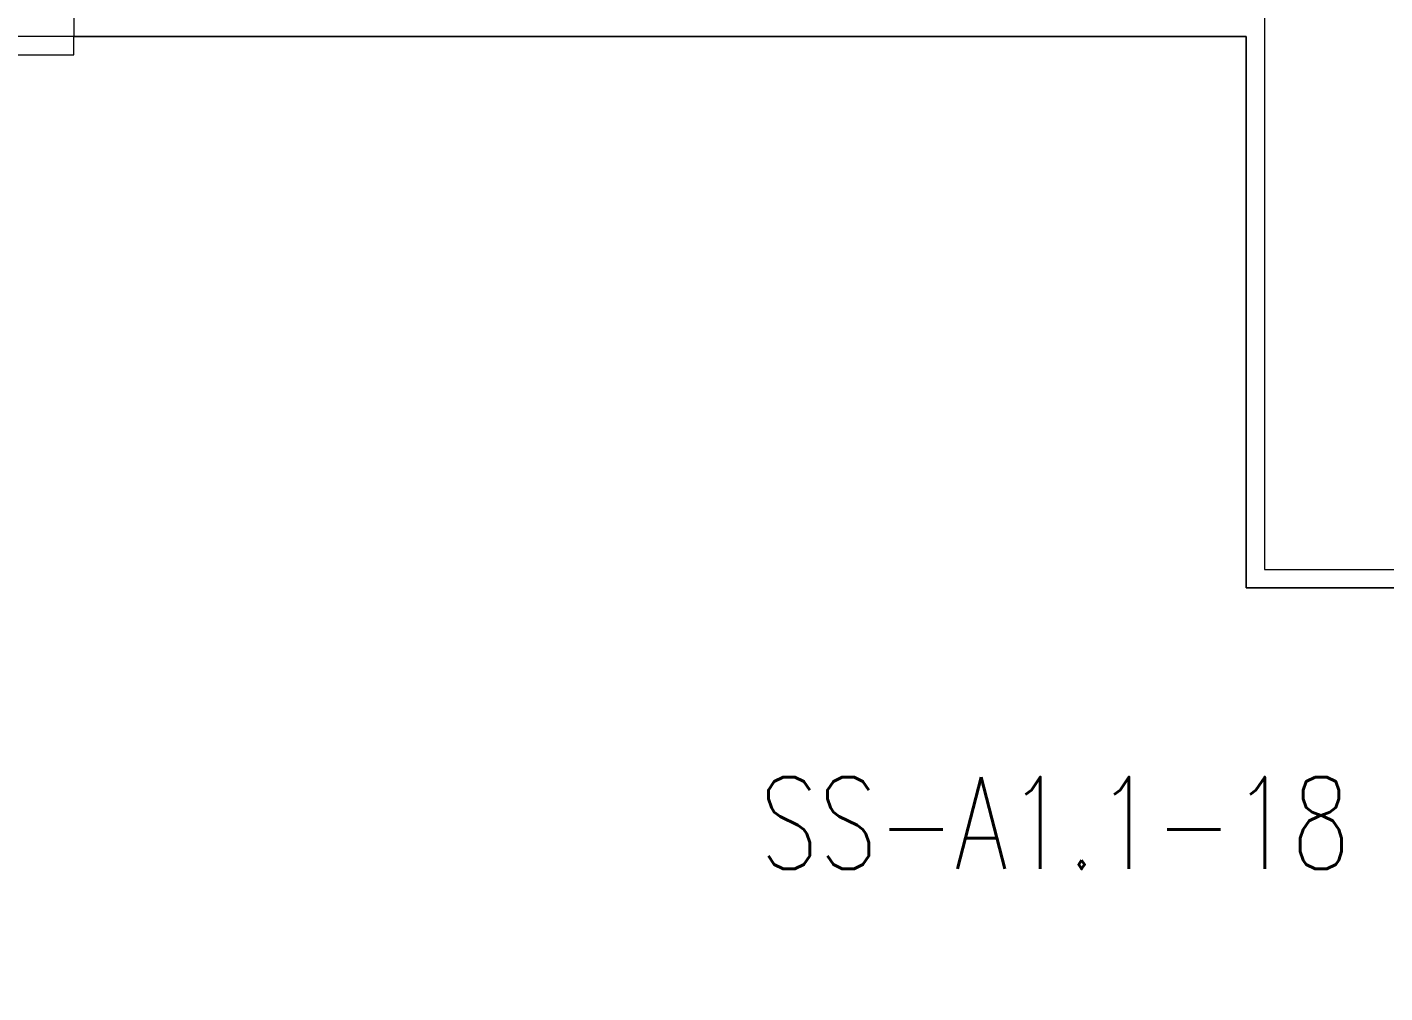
# Model space of a CAD drawing. Extents: x -1299 to 23780, y -3010 to 8106.
# Drawn here: x 1747.9 to 1895.6, y 3759 to 3864 of the extents above; entities that cross this region are included whole.
import ezdxf

# ---------------------------------------------------------------- set-up
doc = ezdxf.new("R2010")
doc.units = 0
doc.header["$LTSCALE"] = 25
doc.header["$MEASUREMENT"] = 0
doc.layers.get('0').update_dxf_attribs({"color": 9, "lineweight": 9})
for name, color, linetype, lineweight in [('01', 9, 'Continuous', 9), ('06D', 9, 'Continuous', 9), ('10', 9, 'Continuous', 9), ('14', 9, 'Continuous', 9), ('35', 9, 'Continuous', 9), ('E-YAZI', 7, 'Continuous', 30)]:
    doc.layers.add(name, color=color, linetype=linetype, lineweight=lineweight)
doc.styles.add('ILGAZ', font='txttw.shx')

# ---------------------------------------------------------------- blocks, each defined once
blk = doc.blocks.new('p-kolon_80x80')
blk.add_lwpolyline([(-40, -40), (40, -40), (40, 40), (-40, 40)], close=True)
blk = doc.blocks.new('fsdfsfsfsfd')
at = {"layer": '06D', "elevation": 0}
blk.add_lwpolyline([(52591.75, -74474.98), (52589.75, -74474.98), (52589.75, -74595.98), (52591.75, -74595.98)], dxfattribs=at)
blk = doc.blocks.new('p-zemin kat')
at = {"layer": '14'}
blk.add_lwpolyline([(1753, 3879.3), (1753, 3863), (1880.5, 3863), (1880.5, 3803), (1964.5, 3803), (1964.5, 3863), (2007, 3863), (2007, 3879.3)], dxfattribs=at)
at = {"rotation": 90}
blk.add_blockref('fsdfsfsfsfd', (-72842.98, -48728.75), dxfattribs=at)
at = {"layer": '01'}
blk.add_blockref('p-kolon_80x80', (1922.5, 3845), dxfattribs=at)

msp = doc.modelspace()

# ---------------------------------------------------------------- linework, layer by layer
at = {"layer": '35'}
msp.add_lwpolyline([(1184.5, 2827), (1964.5, 2827), (1964.5, 2827), (2200.5, 2827), (2200.5, 3863), (1964.5, 3863), (1964.5, 3803), (1880.5, 3803), (1880.5, 3863), (1264.5, 3863), (1264.5, 3803), (1184.5, 3803)], close=True, dxfattribs=at)

# ---------------------------------------------------------------- block references
at = {"layer": '10'}
msp.add_blockref('p-zemin kat', (0, 0), dxfattribs=at)

# ---------------------------------------------------------------- texts
at = {"layer": 'E-YAZI', "color": 3, "style": 'ILGAZ', "width": 0.75}
msp.add_text('SS-A1.1-18', height=10, dxfattribs=at).set_placement((1827.58, 3772.43))

doc.saveas('drawing.dxf')
